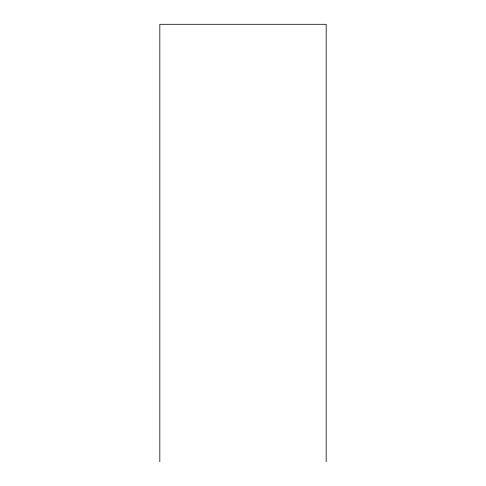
<?xml version="1.0" encoding="UTF-8"?>
<svg xmlns="http://www.w3.org/2000/svg" width="486" height="486" viewBox="0 0 486 486"><rect width="100%" height="100%" fill="white"/><g stroke="black" fill="none" stroke-linecap="round" stroke-linejoin="round"><path stroke-width="0.73" d="M326.179 461.7L326.179 24.3L159.821 24.3L159.821 461.7"/></g></svg>
